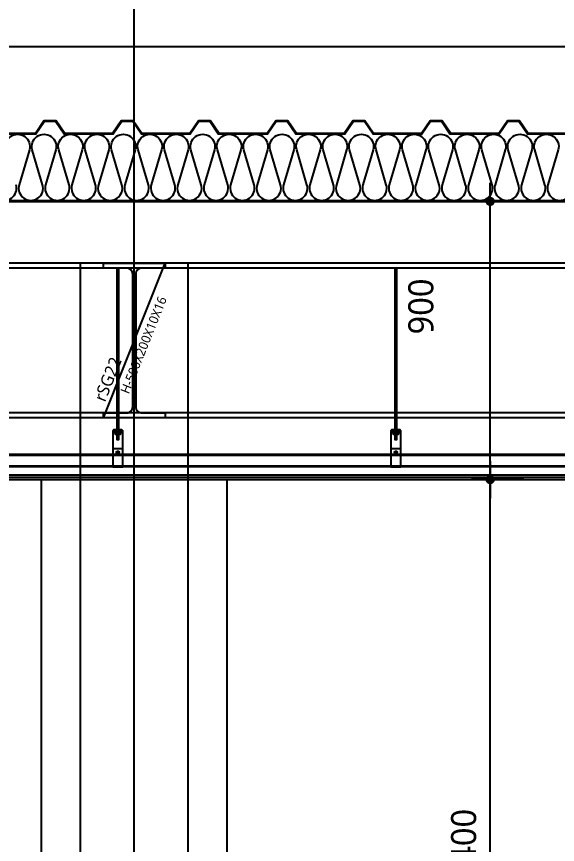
# Model space of a CAD drawing. Header units: millimetres. Extents: x 0 to 672800, y 0 to 118800.
# Drawn here: x 278569 to 280320, y 79915 to 82593 of the extents above; entities that cross this region are included whole.
import ezdxf
from ezdxf.enums import TextEntityAlignment as Align
from ezdxf.xclip import XClip

# ---------------------------------------------------------------- set-up
doc = ezdxf.new("R2010")
doc.units = ezdxf.units.MM
doc.header["$LTSCALE"] = 200
doc.header["$XCLIPFRAME"] = 0
doc.linetypes.add('CEN-GAUN', pattern=[32.2, 30, -1, 0.2, -1])
doc.layers.get('DEFPOINTS').update_dxf_attribs({"color": 137})
for name, color, linetype in [('0-S-col', 4, 'Continuous'), ('09GIRDER', 2, 'Continuous'), ('A_FIN_EXT', 6, 'Continuous'), ('AS-STEL-MAJR', 8, 'Continuous'), ('CEN', 1, 'CEN-GAUN'), ('HAT', 8, 'Continuous'), ('Insul', 252, 'Continuous'), ('S-253', 252, 'Continuous'), ('SEC-PANEL', 6, 'Continuous'), ('xr-sec$0$ELE-6', 6, 'Continuous')]:
    doc.layers.add(name, color=color, linetype=linetype)
doc.layers.add('check', color=61, linetype='Continuous', plot=False)
doc.styles.add('$0$스타일1', font='malgun.ttf')
doc.styles.add('스타일1', font='malgun.ttf')
doc.dimstyles.new('CJA', dxfattribs={"dimscale": 300, "dimtxt": 2.7, "dimasz": 1, "dimexe": 2, "dimexo": 3, "dimgap": 1, "dimtad": 1, "dimdec": 0, "dimzin": 1, "dimdsep": 46, "dimlunit": 6, "dimtxsty": '$0$스타일1', "dimblk": 'CJDOT', "dimcen": 0.09, "dimdle": 1, "dimclrd": 256, "dimclre": 256, "dimclrt": 3, "dimadec": 0, "dimazin": 0, "dimtfac": 1, "dimtdec": 0, "dimtix": 1, "dimtmove": 2, "dimatfit": 3, "dimldrblk": 'CJDOT', "dimfxl": 1, "dimtolj": 1, "dimtzin": 1, "dimarcsym": 0})

# ---------------------------------------------------------------- blocks, each defined once
blk = doc.blocks.new('BR-ELE1')
at = {"layer": 'HAT', "color": 252}
blk.add_line((435, 10000), (28430, 10000), dxfattribs=at)
blk = doc.blocks.new('CJDOT')
blk.add_line((-2, 0), (2, 0))
at = {"const_width": 0.5}
blk.add_lwpolyline([(-0.25, 0, 1), (0.25, 0, 1)], format="xyb", close=True, dxfattribs=at)
blk = doc.blocks.new('*D227')
at = {"layer": 'check', "lineweight": -2, "transparency": 16777216}
for p, q in [((280144.3, 81094.9), (280042.3, 81094.9)), ((280102.3, 78724.9), (280102.3, 81064.9)), ((280211, 78694.9), (280042.3, 78694.9))]:
    blk.add_line(p, q, dxfattribs=at)
at = {"layer": 'DEFPOINTS', "color": 0, "transparency": 16777216}
for p in [(280102.3, 81094.9), (280234.3, 81094.9), (280301, 78694.9)]:
    blk.add_point(p, dxfattribs=at)
at = {"layer": 'check', "lineweight": -2, "transparency": 16777216, "xscale": 30, "yscale": 30, "zscale": 30}
for p, rotation in [((280102.3, 81094.9), 90), ((280102.3, 78694.9), 270)]:
    blk.add_blockref('CJDOT', p, dxfattribs=dict(at, rotation=rotation))
at = {"layer": 'check', "transparency": 16777216, "insert": (280023.6, 79894.9), "char_height": 81, "attachment_point": 5, "rotation": 90, "style": '$0$스타일1'}
blk.add_mtext('\\A1;2,400', dxfattribs=at)
blk = doc.blocks.new('sefa ws')
at = {"layer": 'Insul'}
for points in [[(47019, 45001.1, 1.337394), (47095, 45001.1)], [(47061.8, 45113.6, -1.337394), (47137.8, 45113.6), (47104.6, 45001.1, 1.337394), (47180.6, 45001.1), (47147.4, 45113.6, -1.337394), (47223.4, 45113.6), (47190.2, 45001.1, 1.337394), (47266.2, 45001.1), (47233, 45113.6, -1.337394), (47309, 45113.6), (47275.8, 45001.1, 1.337394), (47351.8, 45001.1), (47318.6, 45113.6, -1.337394), (47394.6, 45113.6), (47361.4, 45001.1, 1.337394), (47437.4, 45001.1), (47404.2, 45113.6, -1.337394), (47480.2, 45113.6), (47447, 45001.1, 1.337394), (47523, 45001.1), (47489.8, 45113.6, -1.337394), (47565.8, 45113.6), (47532.6, 45001.1, 1.337394), (47608.6, 45001.1), (47575.4, 45113.6, -1.337394), (47651.4, 45113.6), (47618.2, 45001.1, 1.337394), (47694.2, 45001.1), (47661, 45113.6, -1.337394), (47737, 45113.6), (47703.8, 45001.1, 1.337394), (47779.8, 45001.1), (47746.6, 45113.6, -1.337394), (47822.6, 45113.6), (47789.4, 45001.1, 1.337394), (47865.4, 45001.1), (47832.2, 45113.6, -1.337394), (47908.2, 45113.6), (47875, 45001.1, 1.337394), (47951, 45001.1), (47917.8, 45113.6, -1.337394), (47993.8, 45113.6), (47960.6, 45001.1, 1.337394), (48036.6, 45001.1), (48003.4, 45113.6, -1.337394), (48079.4, 45113.6), (48046.2, 45001.1, 1.337394), (48122.2, 45001.1), (48089, 45113.6, -1.337394), (48165, 45113.6), (48131.8, 45001.1, 1.337394), (48207.8, 45001.1), (48174.6, 45113.6, -1.337394), (48250.6, 45113.6), (48217.4, 45001.1, 1.337394), (48293.4, 45001.1), (48260.2, 45113.6, -1.337394), (48336.2, 45113.6), (48303, 45001.1, 1.337394), (48379, 45001.1), (48345.8, 45113.6, -1.337394), (48421.8, 45113.6), (48388.6, 45001.1, 1.337394), (48464.6, 45001.1), (48431.4, 45113.6, -1.337394), (48507.4, 45113.6), (48474.2, 45001.1, 1.337394), (48550.2, 45001.1), (48517, 45113.6, -1.337394), (48593, 45113.6), (48559.8, 45001.1, 1.337394), (48635.8, 45001.1), (48602.6, 45113.6, -1.337394), (48678.6, 45113.6), (48645.4, 45001.1, 1.337394), (48721.4, 45001.1), (48688.2, 45113.6, -1.337394), (48764.2, 45113.6), (48731, 45001.1, 1.337394), (48807, 45001.1), (48773.8, 45113.6, -1.337394), (48849.8, 45113.6), (48816.6, 45001.1, 1.337394), (48892.6, 45001.1)]]:
    blk.add_lwpolyline(points, format="xyb", dxfattribs=at)
at = {"layer": 'SEC-PANEL'}
for p, q in [((21562.3, 44950.4), (71212.6, 44950.4)), ((21562.3, 44947.4), (71212.6, 44947.4))]:
    blk.add_line(p, q, dxfattribs=at)
for points in [[(48907.2, 45167.4), (48752.2, 45167.4), (48724.2, 45208.4), (48685.2, 45208.4), (48657.2, 45167.4), (48502.2, 45167.4), (48474.2, 45208.4), (48435.2, 45208.4), (48407.2, 45167.4), (48252.2, 45167.4), (48224.2, 45208.4), (48185.2, 45208.4), (48157.2, 45167.4), (48002.2, 45167.4), (47974.2, 45208.4), (47935.2, 45208.4), (47907.2, 45167.4), (47752.2, 45167.4), (47724.2, 45208.4), (47685.2, 45208.4), (47657.2, 45167.4), (47502.2, 45167.4), (47474.2, 45208.4), (47435.2, 45208.4), (47407.2, 45167.4), (47252.2, 45167.4), (47224.2, 45208.4), (47185.2, 45208.4), (47157.2, 45167.4), (47002.2, 45167.4)], [(48908.8, 45164.4), (48750.6, 45164.4), (48722.6, 45205.4), (48686.8, 45205.4), (48658.8, 45164.4), (48500.6, 45164.4), (48472.6, 45205.4), (48436.8, 45205.4), (48408.8, 45164.4), (48250.6, 45164.4), (48222.6, 45205.4), (48186.8, 45205.4), (48158.8, 45164.4), (48000.6, 45164.4), (47972.6, 45205.4), (47936.8, 45205.4), (47908.8, 45164.4), (47750.6, 45164.4), (47722.6, 45205.4), (47686.8, 45205.4), (47658.8, 45164.4), (47500.6, 45164.4), (47472.6, 45205.4), (47436.8, 45205.4), (47408.8, 45164.4), (47250.6, 45164.4), (47222.6, 45205.4), (47186.8, 45205.4), (47158.8, 45164.4), (47000.6, 45164.4)]]:
    blk.add_lwpolyline(points, dxfattribs=at)
blk = doc.blocks.new('*D339')
at = {"layer": 'check', "lineweight": -2, "transparency": 16777216}
for p, q in [((280144.3, 81994.9), (280042.3, 81994.9)), ((280102.3, 81124.9), (280102.3, 81964.9)), ((280211, 81094.9), (280042.3, 81094.9))]:
    blk.add_line(p, q, dxfattribs=at)
at = {"layer": 'DEFPOINTS', "color": 0, "transparency": 16777216}
for p in [(280102.3, 81994.9), (280234.3, 81994.9), (280301, 81094.9)]:
    blk.add_point(p, dxfattribs=at)
at = {"layer": 'check', "lineweight": -2, "transparency": 16777216, "xscale": 30, "yscale": 30, "zscale": 30}
for p, rotation in [((280102.3, 81994.9), 90), ((280102.3, 81094.9), 270)]:
    blk.add_blockref('CJDOT', p, dxfattribs=dict(at, rotation=rotation))
at = {"layer": 'check', "transparency": 16777216, "insert": (279878.3, 81654.9), "char_height": 81, "attachment_point": 5, "rotation": 90, "style": '$0$스타일1'}
blk.add_mtext('\\A1;900', dxfattribs=at)
blk = doc.blocks.new('SG-rSG22')
at = {"layer": '09GIRDER', "flags": 128}
blk.add_lwpolyline([(-100, -500), (-100, -484), (-25, -484, 0.414214), (-5, -464), (-5, -36, 0.414214), (-25, -16), (-100, -16), (-100, 0), (100, 0), (100, -16), (25, -16, 0.414214), (5, -36), (5, -464, 0.414214), (25, -484), (100, -484), (100, -500)], format="xyb", close=True, dxfattribs=at)
at = {"layer": 'DEFPOINTS'}
blk.add_line((-100, -500), (100, 0), dxfattribs=at)
at = {"layer": 'DEFPOINTS', "style": '스타일1'}
for s, height, p in [('H-500X200X10X16', 30, (30.3, -264.6)), ('rSG22', 40, (-85.7, -375.4, 0))]:
    blk.add_text(s, height=height, rotation=68.1986, dxfattribs=at).set_placement(p, align=Align.MIDDLE_CENTER)

msp = doc.modelspace()

# ---------------------------------------------------------------- linework, layer by layer
at = {"color": 8}
for p, q in [((278911.7, 81194.9), (278881.7, 81194.9)), ((278903.6, 81182.9), (278889.9, 81182.9)), ((278896.7, 81189.1), (278896.7, 81176.7)), ((279811.7, 81194.9), (279781.7, 81194.9)), ((279803.6, 81182.9), (279789.9, 81182.9)), ((279796.7, 81189.1), (279796.7, 81176.7)), ((252928, 81176.9), (280802, 81176.9)), ((252928, 81173.9), (280802, 81173.9)), ((252928, 81139.9), (280802, 81139.9)), ((252928, 81136.9), (280802, 81136.9))]:
    msp.add_line(p, q, dxfattribs=at)
at = {"color": 1}
for p, q in [((252938, 81109.9), (280822, 81109.9)), ((252938, 81102.9), (280822, 81102.9)), ((252938, 81094.9), (280822, 81094.9))]:
    msp.add_line(p, q, dxfattribs=at)
at = {"color": 8}
for points in [[(278893.4, 81778.9), (278893.4, 81224.8), (278900.1, 81224.8), (278900.1, 81778.9)], [(279793.4, 81778.9), (279793.4, 81224.8), (279800.1, 81224.8), (279800.1, 81778.9)], [(278911.7, 81254), (278910.4, 81256), (278883, 81256), (278881.7, 81254), (278881.7, 81249), (278883, 81247), (278910.4, 81247), (278911.7, 81249), (278881.7, 81249)], [(278888, 81247), (278888, 81241.9), (278905.6, 81241.9), (278905.6, 81247)], [(279811.7, 81254), (279810.4, 81256), (279783, 81256), (279781.7, 81254), (279781.7, 81249), (279783, 81247), (279810.4, 81247), (279811.7, 81249), (279781.7, 81249)], [(279788, 81247), (279788, 81241.9), (279805.6, 81241.9), (279805.6, 81247)]]:
    msp.add_lwpolyline(points, dxfattribs=at)
for points in [[(278881.7, 81254), (278911.7, 81254), (278911.7, 81134.9), (278881.7, 81134.9)], [(279781.7, 81254), (279811.7, 81254), (279811.7, 81134.9), (279781.7, 81134.9)]]:
    msp.add_lwpolyline(points, close=True, dxfattribs=at)
for centre, radius in [((278896.7, 81182.9), 4.25), ((278896.7, 81182.9), 3.25), ((279796.7, 81182.9), 4.25), ((279796.7, 81182.9), 3.25)]:
    msp.add_circle(centre, radius, dxfattribs=at)
at = {"layer": '0-S-col', "color": 8}
msp.add_lwpolyline([(279125, 78694.9), (279125, 81794.9), (278775, 81794.9), (278775, 78694.9)], dxfattribs=at)
at = {"layer": 'A_FIN_EXT'}
for points in [[(278650, 78604), (278650, 81094.9)], [(279250, 81094.9), (279250, 78629.7)]]:
    msp.add_lwpolyline(points, dxfattribs=at)
at = {"layer": 'AS-STEL-MAJR'}
for p, q in [((280800, 81794.9), (254225.3, 81794.9)), ((280800, 81778.9), (268775.3, 81778.9)), ((280800, 81310.9), (268775.3, 81310.9)), ((280800, 81294.9), (268775.3, 81294.9))]:
    msp.add_line(p, q, dxfattribs=at)
at = {"layer": 'CEN'}
for p, q in [((278950, 64467), (278950, 88994.9)), ((289650, 81994.9), (204450, 81994.9))]:
    msp.add_line(p, q, dxfattribs=at)
at = {"layer": 'xr-sec$0$ELE-6'}
msp.add_line((280880, 82494.9), (252885, 82494.9), dxfattribs=at)

# ---------------------------------------------------------------- block references
ref = msp.add_blockref('BR-ELE1', (252450, 71994.9))
XClip(ref).set_block_clipping_path([(534.9962239274, 9999.9999999999), (28381.0000000978, 10263.500000002)])
at = {"layer": 'S-253'}
msp.add_blockref('SG-rSG22', (278950, 81794.9), dxfattribs=at)
at = {"layer": 'SEC-PANEL', "color": 0}
ref = msp.add_blockref('sefa ws', (231472.7, 37047.6), dxfattribs=at)
XClip(ref).set_block_clipping_path([(21512.6117764015, 44947.3513414026), (49257.3155524734, 45210.8513414047)])

# ---------------------------------------------------------------- dimensions: what is measured, and where the dimension line sits
at = {"layer": 'check'}
dim = msp.add_linear_dim(base=(280102.3, 81994.9), p1=(280301, 81094.9), p2=(280234.3, 81994.9), angle=90, dimstyle='CJA', override={"dimscale": 30, "dimclrt": 256}, dxfattribs=at)
dim.commit()
dim.dimension.update_dxf_attribs({"geometry": '*D339', "text_midpoint": (279878.3, 81654.9), "dimtype": 128})
dim = msp.add_linear_dim(base=(280102.3, 81094.9), p1=(280301, 78694.9), p2=(280234.3, 81094.9), angle=90, dimstyle='CJA', override={"dimscale": 30, "dimclrt": 256}, dxfattribs=at)
dim.commit()
dim.dimension.update_dxf_attribs({"geometry": '*D227', "text_midpoint": (280023.6, 79894.9)})

doc.saveas('drawing.dxf')
